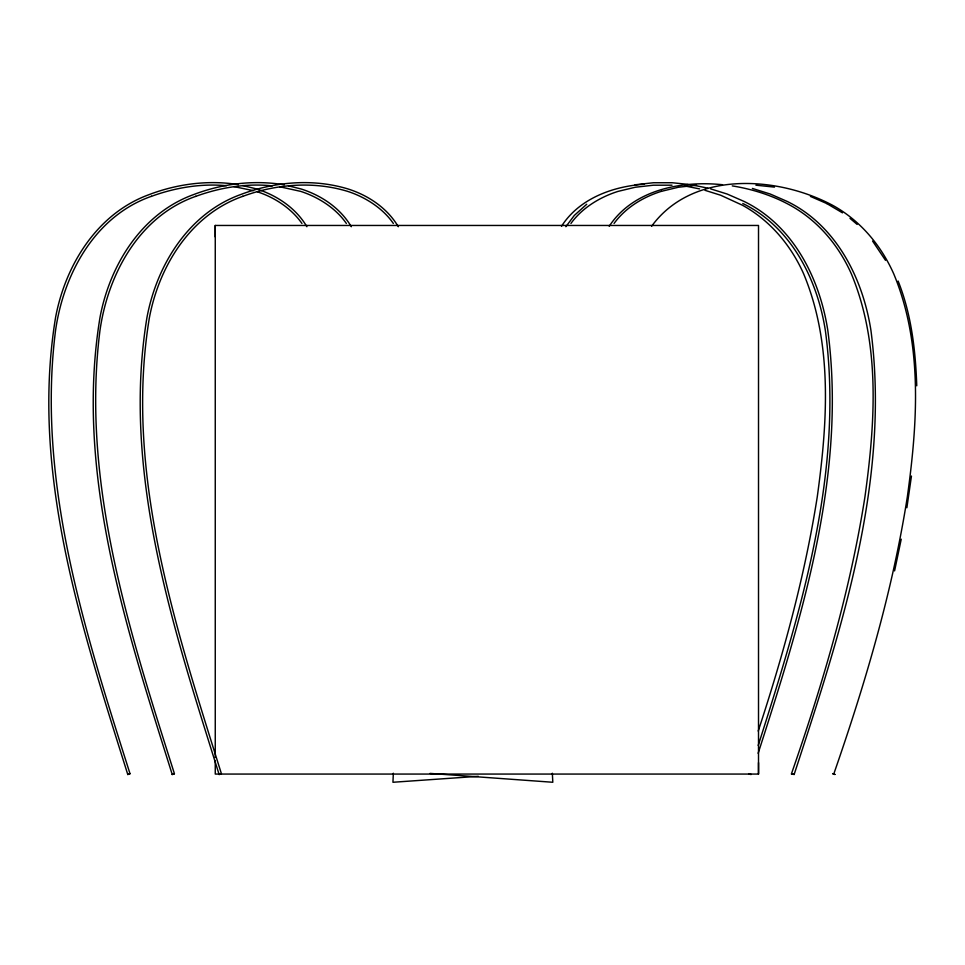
<?xml version="1.0" encoding="UTF-8"?>
<svg xmlns="http://www.w3.org/2000/svg" width="965" height="965" viewBox="0 0 965 965"><rect width="100%" height="100%" fill="white"/><g stroke="black" fill="none" stroke-linecap="round" stroke-linejoin="round"><path stroke-width="1.45" d="M215.255 236.895L215.255 225.46L758.514 225.46L758.514 774.063L215.255 774.063L215.255 760.504M758.514 774.063L758.514 762.639M393.334 773.23L392.948 782.265L478.314 776.318M748.707 773.689L751.011 774.497M751.023 774.473L748.744 773.628M791.819 773.689L794.135 774.497C840.624 632.196 890.743 482.174 870.937 330.44C862.891 278.463 836.317 225.352 787.187 201.432L770.323 194.061L752.362 188.428M794.147 774.473L791.867 773.628M834.882 774.388L832.626 773.628L834.906 774.497M906.871 507.735L911.455 476.059M127.706 774.497L130.01 773.665L127.778 774.521C81.868 628.203 30.012 472.536 55.584 317.364C65.511 264.591 97.67 212.638 150.347 194.17L150.564 194.061C178.465 183.724 208.91 179.888 238.379 184.629M172.156 774.509L174.424 773.665L172.24 774.521C126.246 628.239 74.438 472.536 100.01 317.364C109.926 264.591 142.084 212.638 194.761 194.17L194.978 194.061C223.349 183.507 254.338 179.864 284.265 184.797M221.407 773.713L219.079 774.473L221.383 773.641C175.763 627.757 123.894 472.621 149.346 317.931C159.129 265.833 190.841 214.532 242.854 196.305L242.637 196.402C275.99 184.05 313.36 180.938 347.653 191.372C364.686 196.848 382.562 207.837 393.346 223.458M894.579 570.906L901.226 539.194M758.213 731.072C783.399 654.523 804.762 576.491 817.271 496.794C827.439 422.923 833 344.276 803.652 273.855A154.858 133.194 -89.2 0 0 742.447 205.243L720.674 195.232L704.945 190.298M758.213 745.45C800.661 612.413 844.194 472.102 825.413 330.874C817.476 279.573 791.312 227.101 742.797 203.494M758.14 753.327C801.782 617.684 846.92 474.599 827.813 330.44C819.768 278.463 793.194 225.352 744.075 201.432L727.212 194.061L710.626 188.863M791.36 774.063C822.771 683.678 850.105 591.485 864.954 496.794C875.134 422.923 880.695 344.276 851.347 273.855A154.858 133.194 -89.2 0 0 790.142 205.243C772.193 195.388 752.435 189.128 732.254 185.895M833.748 774.063C865.159 683.678 892.492 591.485 907.353 496.794C917.522 422.923 923.083 344.276 893.735 273.855A154.858 133.194 -89.2 0 0 832.53 205.243C777.102 175.811 692.351 170.359 651.592 226.28M565.876 226.715L574.296 215.436L586.732 204.242M561.509 226.28C579.169 198.573 612.908 186.269 644.451 184.219M609.205 226.28C633.209 189.659 681.7 180.443 722.544 184.725M570.93 223.458C582.221 207.68 600.58 196.836 618.119 191.372L635.308 187.234L653.389 185.208L672.026 185.184M614.054 223.458C625.573 207.656 642.992 197.089 661.459 191.299M661.242 191.372L678.431 187.234L696.513 185.208M635.042 184.797L653.329 182.747L672.159 182.735L688.033 184.375M430.04 773.411L552.812 782.265L552.342 773.23M755.909 185.184L774.485 187.114M272.347 185.883C246.425 183.109 220.056 187.512 195.654 196.402L195.883 196.305C139.189 216.088 107.827 274.337 99.914 330.874C80.903 481.969 129.346 631.436 174.4 773.641M279.645 186.728L300.67 191.372C317.714 196.848 335.591 207.837 346.363 223.458M226.461 185.714C200.997 183.326 175.184 187.656 151.24 196.402L151.457 196.305C94.775 216.088 63.413 274.337 55.5 330.874C36.489 481.969 84.932 631.436 129.986 773.641L129.949 773.628M233.759 186.559L253.481 190.672M684.559 185.895L699.589 188.911M690.916 184.677L707.84 188.139M288.487 185.847L301.152 188.995C321.429 195.449 340.368 208.126 351.308 226.715M242.673 185.497L256.738 188.995C277.015 195.449 295.953 208.126 306.894 226.715M257.317 191.77C274.88 197.584 291.177 208.223 301.949 223.458M810.407 196.402L826.872 203.591M219.103 774.497L219.127 774.509C173.302 628.179 121.385 472.536 146.982 317.364C156.909 264.591 189.068 212.638 241.733 194.17L241.962 194.061C275.676 181.565 313.468 178.441 348.136 188.995C368.413 195.449 387.351 208.126 398.292 226.715M826.679 203.494L842.493 212.855M849.996 218.355L857.149 224.423M872.577 241.057L885.52 260.345M898.125 281.056C911.382 314.288 915.556 350.283 916.75 385.807M215.255 225.46L215.255 757.489"/></g></svg>
